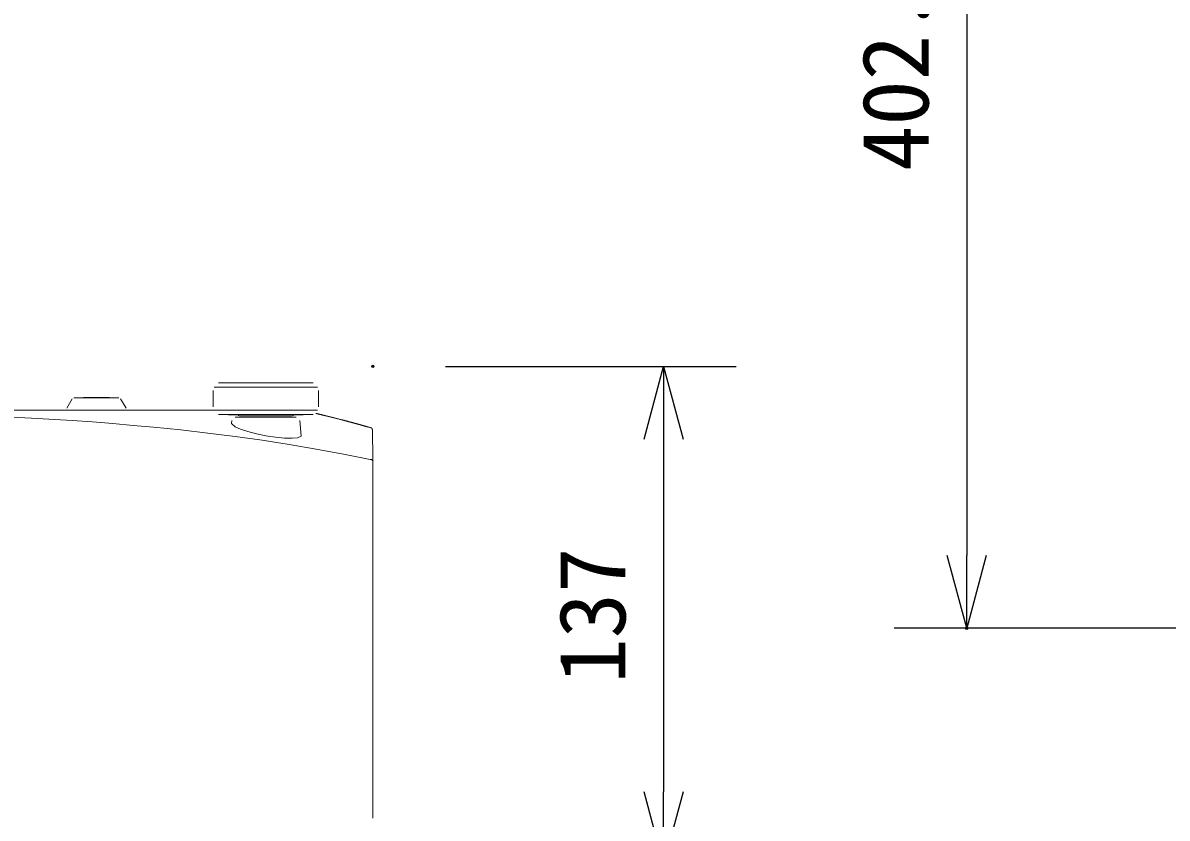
# Model space of a CAD drawing. Units: millimetres, scale not verified. Extents: x -62 to 63, y -56 to 57.
# Drawn here: x -20.26 to 11.22, y 1.72 to 23.59 of the extents above; entities that cross this region are included whole.
import ezdxf
from ezdxf.enums import TextEntityAlignment as Align

# ---------------------------------------------------------------- set-up
doc = ezdxf.new("R2010")
doc.units = ezdxf.units.MM
doc.header["$LTSCALE"] = 0.125
doc.header["$PDMODE"] = 32
doc.header["$PDSIZE"] = 0.0625
for name, color, linetype in [('0-0_0', 7, 'Continuous'), ('0-3_DEFPOINTS', 7, 'Continuous'), ('0-6_SUNPO', 7, 'Continuous')]:
    doc.layers.add(name, color=color, linetype=linetype)
doc.layers.add('0-5_GAIKEI', color=7, linetype='Continuous', lineweight=18)
doc.styles.add('ＭＳ ゴシック', font='')
doc.styles.get('ＭＳ ゴシック').set_extended_font_data('MS Gothic')

# ---------------------------------------------------------------- blocks, each defined once
blk = doc.blocks.new('_OPEN30')
at = {"layer": '0-0_0'}
blk.add_line((0, 0), (-1, 0), dxfattribs=at)
blk.add_lwpolyline([(-1, 0.26795), (0, 0), (-1, -0.26795)], dxfattribs=at)
blk = doc.blocks.new('D6')
at = {"layer": '0-3_DEFPOINTS'}
for p in [(-12.3941, 19.4091), (-12.3941, 5.7091), (-4.3941, 5.7091)]:
    blk.add_point(p, dxfattribs=at)
at = {"layer": '0-6_SUNPO'}
for p, q in [((-10.3941, 19.4091), (-2.3941, 19.4091)), ((-4.3941, 17.4091), (-4.3941, 7.7091)), ((-10.3941, 5.7091), (-2.3941, 5.7091))]:
    blk.add_line(p, q, dxfattribs=at)
at = {"layer": '0-6_SUNPO', "xscale": 2, "yscale": 2}
for p, rotation in [((-4.3941, 19.4091), 90), ((-4.3941, 5.7091), 270)]:
    blk.add_blockref('_OPEN30', p, dxfattribs=dict(at, rotation=rotation))
at = {"layer": '0-6_SUNPO', "style": 'ＭＳ ゴシック'}
blk.add_text('137', height=1.833, rotation=90, dxfattribs=at).set_placement((-4.8941, 10.6841), align=Align.BOTTOM_LEFT)
blk = doc.blocks.new('D5')
at = {"layer": '0-3_DEFPOINTS'}
blk.add_point((3.945, 12.2075), dxfattribs=at)
at = {"layer": '0-6_SUNPO'}
for p, q in [((3.945, 50.3608), (3.945, 14.2075)), ((9.945, 12.2075), (1.945, 12.2075))]:
    blk.add_line(p, q, dxfattribs=at)
at = {"layer": '0-6_SUNPO', "xscale": 2, "yscale": 2, "rotation": 270}
blk.add_blockref('_OPEN30', (3.945, 12.2075), dxfattribs=at)
at = {"layer": '0-6_SUNPO', "style": 'ＭＳ ゴシック'}
blk.add_text('402.5～482.5', height=1.833, rotation=90, dxfattribs=at).set_placement((3.445, 24.7841), align=Align.BOTTOM_LEFT)

msp = doc.modelspace()

# ---------------------------------------------------------------- linework, layer by layer
at = {"layer": '0-5_GAIKEI', "color": 1}
for p, q in [((-18.9014, 13.2575), (-19.0542, 12.9927)), ((-18.9014, 13.2575), (-19.0542, 12.9927)), ((-18.5959, 13.2925), (-18.5959, 13.2825)), ((-17.8782, 13.2825), (-17.8782, 13.2925)), ((-17.4198, 12.9927), (-17.5728, 13.2575)), ((-17.4198, 12.9927), (-17.5728, 13.2575)), ((-15.0279, 13.4838), (-15.0279, 13.0319)), ((-12.1286, 13.0319), (-12.1286, 13.4838)), ((-14.883, 12.8186), (-14.328, 12.8089)), ((-14.516, 12.6613), (-14.5237, 12.5711)), ((-14.516, 12.6613), (-14.5237, 12.5711)), ((-14.328, 12.8089), (-14.328, 12.7834)), ((-14.3035, 12.7585), (-13.9681, 12.7526)), ((-13.1882, 12.7526), (-12.8528, 12.7585)), ((-12.8283, 12.8089), (-12.2733, 12.8186)), ((-12.8283, 12.7834), (-12.8283, 12.8089)), ((-12.6022, 12.2255), (-12.6403, 12.6613)), ((-12.6022, 12.2255), (-12.6403, 12.6613))]:
    msp.add_line(p, q, dxfattribs=at)
at = {"layer": '0-5_GAIKEI'}
for p, q in [((-15.9696, 12.9426), (-14.9969, 12.9426)), ((-15.9696, 12.9426), (-14.9969, 12.9426)), ((-10.6839, 12.4569), (-10.7181, 12.4664)), ((-10.6354, 11.8633), (-10.6349, 11.8166))]:
    msp.add_line(p, q, dxfattribs=at)
at = {"layer": '0-5_GAIKEI', "color": 1}
for points in [[(-13.5782, 13.5739), (-14.0169, 13.5739), (-14.4126, 13.5739), (-14.7267, 13.5739), (-14.9282, 13.5739), (-14.9977, 13.5739)], [(-13.5782, 13.6955), (-13.9809, 13.6955), (-14.3442, 13.6955), (-14.6326, 13.6955), (-14.8177, 13.6955), (-14.8815, 13.6955)], [(-12.2748, 13.6955), (-12.3386, 13.6955), (-12.5238, 13.6955), (-12.8121, 13.6955), (-13.1754, 13.6955), (-13.5782, 13.6955)], [(-12.1585, 13.5739), (-12.228, 13.5739), (-12.4296, 13.5739), (-12.7437, 13.5739), (-13.1394, 13.5739), (-13.5782, 13.5739)], [(-18.858, 13.2825), (-18.7749, 13.2825), (-18.5476, 13.2825), (-18.2371, 13.2825)], [(-18.858, 13.2825), (-18.7749, 13.2825), (-18.5476, 13.2825), (-18.2371, 13.2825)], [(-17.8782, 13.2925), (-17.9467, 13.2925), (-18.1261, 13.2925), (-18.348, 13.2925), (-18.5275, 13.2925), (-18.5959, 13.2925)], [(-18.2371, 13.2825), (-17.9265, 13.2825), (-17.6992, 13.2825), (-17.6162, 13.2825)], [(-18.2371, 13.2825), (-17.9265, 13.2825), (-17.6992, 13.2825), (-17.6162, 13.2825)], [(-13.5782, 12.942), (-14.0169, 12.942), (-14.4126, 12.942), (-14.7267, 12.942), (-14.9282, 12.942), (-14.9977, 12.942)], [(-12.1585, 12.942), (-12.228, 12.942), (-12.4296, 12.942), (-12.7437, 12.942), (-13.1394, 12.942), (-13.5782, 12.942)], [(-25.6358, 12.888), (-24.5133, 12.883), (-23.3912, 12.8623), (-22.2692, 12.8243), (-21.1479, 12.7757), (-20.0267, 12.7221), (-18.9061, 12.6577), (-18.3464, 12.6185), (-17.7868, 12.5742), (-17.2278, 12.5248), (-16.669, 12.4722)], [(-13.5782, 12.8186), (-13.9812, 12.8186), (-14.345, 12.8186), (-14.6338, 12.8186), (-14.8191, 12.8186), (-14.883, 12.8186)], [(-14.4163, 12.7526), (-14.3524, 12.7526), (-14.1708, 12.7526), (-13.8989, 12.7526), (-13.5782, 12.7526)], [(-14.4163, 12.7526), (-14.3524, 12.7526), (-14.1708, 12.7526), (-13.8989, 12.7526), (-13.5782, 12.7526)], [(-13.5782, 12.8089), (-13.8651, 12.8089), (-14.1084, 12.8089), (-14.2708, 12.8089), (-14.328, 12.8089)], [(-13.5782, 12.7585), (-13.8557, 12.7585), (-14.0909, 12.7585), (-14.2483, 12.7585), (-14.3035, 12.7585)], [(-12.2733, 12.8186), (-12.3372, 12.8186), (-12.5225, 12.8186), (-12.8112, 12.8186), (-13.175, 12.8186), (-13.5782, 12.8186)], [(-12.8283, 12.8089), (-12.8854, 12.8089), (-13.0478, 12.8089), (-13.2912, 12.8089), (-13.5782, 12.8089)], [(-12.8528, 12.7585), (-12.908, 12.7585), (-13.0653, 12.7585), (-13.3006, 12.7585), (-13.5782, 12.7585)], [(-13.5782, 12.7526), (-13.2573, 12.7526), (-12.9854, 12.7526), (-12.8038, 12.7526), (-12.7399, 12.7526)], [(-13.5782, 12.7526), (-13.2573, 12.7526), (-12.9854, 12.7526), (-12.8038, 12.7526), (-12.7399, 12.7526)], [(-16.669, 12.4722), (-15.9193, 12.3966), (-15.1706, 12.3116), (-14.4231, 12.217), (-13.6767, 12.1127), (-12.932, 11.9978), (-12.1888, 11.8726), (-11.4426, 11.7364), (-10.7035, 11.5888), (-10.6874, 11.5852), (-10.6714, 11.5816)], [(-14.5237, 12.5711), (-14.4221, 12.4855), (-14.2743, 12.423), (-14.0737, 12.3563), (-13.8342, 12.2919), (-13.5745, 12.2373), (-13.3103, 12.197), (-13.0632, 12.1741), (-12.8556, 12.169), (-12.7029, 12.1788), (-12.6024, 12.2255)], [(-14.5237, 12.5711), (-14.4221, 12.4855), (-14.2743, 12.423), (-14.0737, 12.3563), (-13.8342, 12.2919), (-13.5745, 12.2373), (-13.3103, 12.197), (-13.0632, 12.1741), (-12.8556, 12.169), (-12.7029, 12.1788), (-12.6024, 12.2255)], [(-10.6335, 11.529), (-10.6362, 11.5447), (-10.6423, 11.5599), (-10.6481, 11.5676), (-10.6559, 11.5743), (-10.6636, 11.5783), (-10.6721, 11.5817)], [(-10.6335, 11.0215), (-10.6335, 11.0162), (-10.6335, 11.0108)], [(-10.6335, 11.0215), (-10.6335, 11.0162), (-10.6335, 11.0108)]]:
    msp.add_lwpolyline(points, dxfattribs=at)
at = {"layer": '0-5_GAIKEI'}
for points in [[(-23.8515, 12.9426), (-22.5571, 12.9426), (-21.2813, 12.9426), (-20.0242, 12.9426), (-19.2553, 12.9426), (-18.5191, 12.9426), (-17.8153, 12.9426), (-17.2231, 12.9426), (-16.669, 12.9426)], [(-23.8515, 12.9426), (-22.5571, 12.9426), (-21.2813, 12.9426), (-20.0242, 12.9426), (-19.2553, 12.9426), (-18.5191, 12.9426), (-17.8153, 12.9426), (-17.2231, 12.9426), (-16.669, 12.9426)], [(-16.669, 12.9426), (-16.3103, 12.9426), (-15.9696, 12.9426)], [(-16.669, 12.9426), (-16.3103, 12.9426), (-15.9696, 12.9426)], [(-12.0668, 12.8208), (-12.0764, 12.8232), (-12.0868, 12.8256), (-12.0968, 12.828), (-12.1075, 12.8306), (-12.1183, 12.8332), (-12.1296, 12.8358), (-12.1407, 12.8385), (-12.1521, 12.8411), (-12.1639, 12.8439), (-12.175, 12.8465), (-12.1861, 12.8491), (-12.2007, 12.8527)], [(-12.1782, 12.8473), (-12.1832, 12.8485), (-12.1885, 12.8497), (-12.1938, 12.8509), (-12.2005, 12.8527)], [(-11.6648, 12.7218), (-11.6845, 12.7268), (-11.7043, 12.7318), (-11.7244, 12.7368), (-11.7445, 12.7419), (-11.7637, 12.7468), (-11.7831, 12.7516), (-11.8014, 12.7562), (-11.8198, 12.7607), (-11.8367, 12.765), (-11.8538, 12.7691), (-11.8699, 12.7731), (-11.8859, 12.7771), (-11.9009, 12.7809), (-11.916, 12.7845), (-11.9302, 12.7879), (-11.9441, 12.7914), (-11.9591, 12.795), (-11.9739, 12.7984), (-11.9875, 12.8019), (-12.0009, 12.8051), (-12.0134, 12.8082), (-12.0256, 12.811), (-12.0367, 12.8136), (-12.0476, 12.8163), (-12.0572, 12.8186), (-12.0663, 12.8208), (-12.0747, 12.8229), (-12.0829, 12.8248), (-12.0912, 12.8267), (-12.0993, 12.8286), (-12.1081, 12.8308), (-12.1166, 12.8327), (-12.1257, 12.8349), (-12.1346, 12.8372), (-12.1441, 12.8392), (-12.1534, 12.8415), (-12.1633, 12.8437), (-12.173, 12.8461), (-12.1782, 12.8473)], [(-11.6817, 12.7261), (-11.7, 12.7307), (-11.7185, 12.7356), (-11.7369, 12.74), (-11.755, 12.7447), (-11.7734, 12.7493), (-11.7917, 12.7538), (-11.81, 12.7585), (-11.8282, 12.7628), (-11.8452, 12.7671), (-11.8621, 12.7714), (-11.8792, 12.7755), (-11.896, 12.7797), (-11.913, 12.7838), (-11.9298, 12.7879), (-11.9391, 12.7902), (-11.9485, 12.7924), (-11.9568, 12.7945), (-11.965, 12.7964), (-11.9718, 12.7981), (-11.9786, 12.7996), (-11.9843, 12.8012), (-11.9899, 12.8026), (-11.9936, 12.8034), (-11.9975, 12.8043), (-12.0005, 12.805), (-12.0034, 12.8057), (-12.0055, 12.8062), (-12.0076, 12.8067), (-12.0097, 12.8072), (-12.012, 12.8079), (-12.0148, 12.8084), (-12.0175, 12.8091), (-12.0207, 12.81), (-12.024, 12.8106), (-12.0321, 12.8125), (-12.04, 12.8144), (-12.0486, 12.8167), (-12.057, 12.8186), (-12.0668, 12.8208)], [(-11.2814, 12.6224), (-11.2898, 12.6248), (-11.2983, 12.6271), (-11.3068, 12.6293), (-11.3152, 12.6317), (-11.3235, 12.634), (-11.332, 12.636), (-11.3403, 12.6384), (-11.3485, 12.6407), (-11.3571, 12.6427), (-11.365, 12.6448), (-11.3731, 12.6472), (-11.3768, 12.6483), (-11.3806, 12.6491), (-11.3843, 12.6501), (-11.3881, 12.6512), (-11.3916, 12.652), (-11.3953, 12.6529), (-11.3992, 12.6541), (-11.4034, 12.6551), (-11.4083, 12.6565), (-11.4135, 12.6579), (-11.4192, 12.6594), (-11.4252, 12.661), (-11.4321, 12.6629), (-11.4392, 12.6646), (-11.4469, 12.6667), (-11.4549, 12.6689), (-11.4633, 12.671), (-11.472, 12.6732), (-11.4916, 12.6784), (-11.5168, 12.6837), (-11.5373, 12.6889), (-11.5581, 12.6944), (-11.5794, 12.6999), (-11.6009, 12.7054), (-11.6229, 12.7111), (-11.6451, 12.7168), (-11.6633, 12.7214), (-11.6817, 12.7261)], [(-11.0955, 12.5718), (-11.0967, 12.5723), (-11.0978, 12.5725), (-11.0988, 12.5728), (-11.1001, 12.5732), (-11.1015, 12.5735), (-11.103, 12.574), (-11.1048, 12.5744), (-11.1092, 12.5756), (-11.1136, 12.5768), (-11.1193, 12.5783), (-11.1251, 12.5801), (-11.1321, 12.5819), (-11.1392, 12.5838), (-11.1476, 12.5861), (-11.156, 12.5885), (-11.1656, 12.5911), (-11.1754, 12.5937), (-11.1863, 12.5968), (-11.1974, 12.5997), (-11.2097, 12.6031), (-11.2221, 12.6064), (-11.2355, 12.6102), (-11.2491, 12.6138), (-11.2629, 12.6176), (-11.2768, 12.6212), (-11.2911, 12.6252), (-11.3051, 12.629), (-11.3342, 12.6367), (-11.3637, 12.6445), (-11.3939, 12.6526), (-11.4244, 12.6608), (-11.4557, 12.6691), (-11.4875, 12.6774), (-11.5253, 12.6858), (-11.5581, 12.6942), (-11.5919, 12.703), (-11.6258, 12.7116), (-11.6451, 12.7166), (-11.6648, 12.7218)], [(-10.8689, 12.5088), (-10.8745, 12.5103), (-10.8802, 12.5119), (-10.8856, 12.5134), (-10.8915, 12.5151), (-10.9015, 12.5179), (-10.9119, 12.521), (-10.9221, 12.5237), (-10.9324, 12.5265), (-10.9426, 12.5294), (-10.9528, 12.5324), (-10.9664, 12.5361), (-10.9802, 12.5399), (-10.9936, 12.5437), (-11.0071, 12.5473), (-11.0205, 12.5511), (-11.0341, 12.5549), (-11.0473, 12.5585), (-11.0609, 12.5623), (-11.0722, 12.5654), (-11.0835, 12.5685), (-11.0946, 12.5716), (-11.106, 12.5747), (-11.1172, 12.5778), (-11.1284, 12.5809), (-11.1395, 12.584), (-11.1508, 12.5871), (-11.1619, 12.59), (-11.1729, 12.593), (-11.184, 12.5962), (-11.1951, 12.5992), (-11.206, 12.6023), (-11.217, 12.6052), (-11.2279, 12.608), (-11.2388, 12.6111), (-11.2474, 12.6133), (-11.256, 12.6155), (-11.2644, 12.6179), (-11.2729, 12.6202), (-11.2814, 12.6224)], [(-10.683, 12.4562), (-10.7003, 12.4611), (-10.7178, 12.466), (-10.737, 12.4716), (-10.7562, 12.4771), (-10.7744, 12.4821), (-10.7925, 12.4872), (-10.8096, 12.4922), (-10.8267, 12.4969), (-10.8428, 12.5015), (-10.859, 12.5058), (-10.874, 12.5101), (-10.8891, 12.5144), (-10.9045, 12.5187), (-10.9198, 12.5231), (-10.9339, 12.527), (-10.948, 12.531), (-10.9611, 12.5344), (-10.974, 12.5382), (-10.9854, 12.5413), (-10.9971, 12.5446), (-11.0075, 12.5475), (-11.0179, 12.5504), (-11.0266, 12.5528), (-11.0352, 12.5551), (-11.0428, 12.5572), (-11.0502, 12.5594), (-11.0567, 12.5611), (-11.063, 12.5628), (-11.0683, 12.5642), (-11.0736, 12.5658), (-11.0776, 12.567), (-11.0818, 12.568), (-11.0849, 12.5689), (-11.0879, 12.5697), (-11.0897, 12.5702), (-11.0914, 12.5708), (-11.0929, 12.5711), (-11.0943, 12.5714), (-11.0955, 12.5718)], [(-10.7606, 12.4783), (-10.7629, 12.479), (-10.7664, 12.4798), (-10.77, 12.4809), (-10.7735, 12.4819), (-10.7769, 12.4828), (-10.7801, 12.4838), (-10.7833, 12.4848), (-10.7863, 12.4857), (-10.7893, 12.4865), (-10.7922, 12.4872), (-10.7949, 12.4881), (-10.7976, 12.4888), (-10.8005, 12.4895), (-10.803, 12.4903), (-10.8055, 12.491), (-10.808, 12.4919), (-10.8105, 12.4926), (-10.8126, 12.4931), (-10.8147, 12.4938), (-10.8168, 12.4943), (-10.819, 12.4948), (-10.8209, 12.4953), (-10.8228, 12.4958), (-10.8247, 12.4964), (-10.8265, 12.4969), (-10.8282, 12.4974), (-10.8299, 12.4979), (-10.8315, 12.4983), (-10.8333, 12.4989), (-10.835, 12.4995), (-10.837, 12.5), (-10.8396, 12.5007), (-10.8424, 12.5014), (-10.8459, 12.5024), (-10.8495, 12.5034), (-10.8539, 12.5046), (-10.8583, 12.5058), (-10.8636, 12.5074), (-10.8689, 12.5088)], [(-10.6488, 12.4223), (-10.6492, 12.4235), (-10.6497, 12.4247), (-10.65, 12.4261), (-10.6505, 12.4273), (-10.6511, 12.4285), (-10.6518, 12.4299), (-10.6524, 12.4311), (-10.6532, 12.4325), (-10.6539, 12.4342), (-10.6549, 12.4357), (-10.6562, 12.4373), (-10.6573, 12.4388), (-10.6586, 12.4407), (-10.6601, 12.4423), (-10.6616, 12.444), (-10.6633, 12.4456), (-10.6652, 12.4471), (-10.6675, 12.449), (-10.6697, 12.4507), (-10.6724, 12.4521), (-10.6753, 12.4536), (-10.6773, 12.4545), (-10.6796, 12.4555), (-10.6839, 12.4569)], [(-10.6481, 12.419), (-10.6485, 12.4204), (-10.6488, 12.4216), (-10.6492, 12.423), (-10.6497, 12.4242), (-10.65, 12.4258), (-10.6505, 12.4271), (-10.6512, 12.4285), (-10.652, 12.4299), (-10.6527, 12.4313), (-10.6534, 12.4328), (-10.6542, 12.4344), (-10.6553, 12.4357), (-10.6564, 12.4373), (-10.6574, 12.4388), (-10.6586, 12.4406), (-10.6601, 12.4419), (-10.6615, 12.4435), (-10.6631, 12.445), (-10.6647, 12.4466), (-10.6666, 12.4481), (-10.6685, 12.4495), (-10.6707, 12.4509), (-10.6729, 12.4523), (-10.6756, 12.4535), (-10.6784, 12.4549), (-10.6835, 12.4567)], [(-10.6411, 12.2652), (-10.6412, 12.2702), (-10.6412, 12.2752), (-10.6414, 12.2828), (-10.6416, 12.29), (-10.6418, 12.2971), (-10.6419, 12.304), (-10.6421, 12.3107), (-10.6423, 12.3171), (-10.6424, 12.3235), (-10.6426, 12.3293), (-10.6428, 12.3352), (-10.643, 12.3408), (-10.6431, 12.3464), (-10.6433, 12.3515), (-10.6435, 12.3565), (-10.6437, 12.3615), (-10.6438, 12.366), (-10.644, 12.3705), (-10.6442, 12.3748), (-10.6444, 12.3787), (-10.6446, 12.3827), (-10.6448, 12.3861), (-10.6449, 12.3898), (-10.6451, 12.393), (-10.6453, 12.3961), (-10.6455, 12.3991), (-10.6456, 12.402), (-10.6458, 12.4047), (-10.6462, 12.4075), (-10.6465, 12.4103), (-10.6467, 12.4121), (-10.647, 12.414), (-10.6472, 12.4152), (-10.6474, 12.4165), (-10.6477, 12.4177), (-10.6479, 12.4189), (-10.6483, 12.4201), (-10.6485, 12.4213), (-10.6488, 12.4223)], [(-10.6405, 12.2382), (-10.6406, 12.2448), (-10.6406, 12.2513), (-10.6409, 12.2594), (-10.6411, 12.2671), (-10.6412, 12.2749), (-10.6414, 12.2823), (-10.6416, 12.2895), (-10.6418, 12.2966), (-10.6419, 12.3035), (-10.6421, 12.3102), (-10.6423, 12.3167), (-10.6424, 12.3229), (-10.6426, 12.329), (-10.6428, 12.3348), (-10.643, 12.3405), (-10.6431, 12.346), (-10.6433, 12.3512), (-10.6435, 12.3562), (-10.6437, 12.3612), (-10.6438, 12.3656), (-10.644, 12.3701), (-10.644, 12.3744), (-10.6444, 12.3786), (-10.6446, 12.3824), (-10.6448, 12.386), (-10.6449, 12.3896), (-10.6451, 12.3929), (-10.6453, 12.3961), (-10.6455, 12.3991), (-10.6456, 12.4018), (-10.646, 12.4049), (-10.6462, 12.4075), (-10.6463, 12.4096), (-10.6467, 12.4116), (-10.6468, 12.4134), (-10.6472, 12.4152), (-10.6474, 12.4165), (-10.6477, 12.4177), (-10.6481, 12.419)], [(-10.6411, 12.2644), (-10.6381, 12.0846), (-10.6372, 12.0274), (-10.6364, 11.9663), (-10.6357, 11.8989), (-10.6349, 11.8166)], [(-10.6405, 12.2373), (-10.64, 12.2139), (-10.6387, 12.1366), (-10.6375, 12.0465), (-10.6361, 11.9423)], [(-10.6354, 11.8636), (-10.6354, 11.8721), (-10.6356, 11.8802), (-10.6356, 11.8886), (-10.6356, 11.8969), (-10.6357, 11.9045), (-10.6357, 11.9119), (-10.6359, 11.9191), (-10.6359, 11.9262), (-10.6361, 11.9343), (-10.6361, 11.9422)], [(-10.6349, 11.8166), (-10.6347, 11.7956), (-10.6345, 11.7737), (-10.6345, 11.7624), (-10.6344, 11.751), (-10.6344, 11.7393), (-10.6342, 11.7274), (-10.6342, 11.7147), (-10.6342, 11.7011), (-10.634, 11.6863), (-10.634, 11.6702), (-10.6338, 11.6343), (-10.6337, 11.5933)], [(-10.6349, 11.8166), (-10.6347, 11.7956), (-10.6345, 11.7737), (-10.6345, 11.7624), (-10.6344, 11.751), (-10.6344, 11.7393), (-10.6342, 11.7274), (-10.6342, 11.7147), (-10.6342, 11.7011), (-10.634, 11.6863), (-10.634, 11.6702), (-10.6338, 11.6343), (-10.6337, 11.5933)], [(-10.6337, 11.5933), (-10.6337, 11.3832), (-10.6335, 11.1731), (-10.6335, 11.1357), (-10.6335, 11.0981), (-10.6335, 11.0599), (-10.6335, 11.0215)], [(-10.6337, 11.5933), (-10.6337, 11.3832), (-10.6335, 11.1731), (-10.6335, 11.1357), (-10.6335, 11.0981), (-10.6335, 11.0599), (-10.6335, 11.0215)], [(-10.6335, 11.529), (-10.6335, 11.4967), (-10.6335, 11.4434)], [(-10.6335, 11.4434), (-10.6335, 11.3177), (-10.6335, 11.151), (-10.6335, 10.9419), (-10.6335, 10.695), (-10.6335, 10.1871)], [(-10.6335, 10.0401), (-10.6335, 10.0525), (-10.6335, 10.0647), (-10.6335, 10.0817), (-10.6335, 10.0984), (-10.6335, 10.116), (-10.6335, 10.1336), (-10.6335, 10.1517), (-10.6335, 10.1699), (-10.6335, 10.1787), (-10.6335, 10.1873)], [(-10.6335, 10.0404), (-10.6335, 9.7888), (-10.6335, 9.6242), (-10.6335, 9.4588), (-10.6335, 8.7881), (-10.6335, 8.1033), (-10.6335, 7.4036), (-10.6335, 6.6939)], [(-10.6335, 6.6939), (-10.6335, 5.7294), (-10.6335, 4.7803), (-10.6335, 3.8574), (-10.6335, 3.5193), (-10.6335, 3.1932), (-10.6335, 2.8883), (-10.6335, 2.6126), (-10.6335, 2.3743), (-10.6335, 2.1743), (-10.6335, 2.019), (-10.6335, 1.9028)], [(-10.6335, 1.9028), (-10.6335, 1.7882), (-10.6335, 1.7236)]]:
    msp.add_lwpolyline(points, dxfattribs=at)

# ---------------------------------------------------------------- block references
at = {"layer": '0-6_SUNPO'}
for name in ['D5', 'D6']:
    msp.add_blockref(name, (1.7607, -5.2637), dxfattribs=at)

doc.saveas('drawing.dxf')
